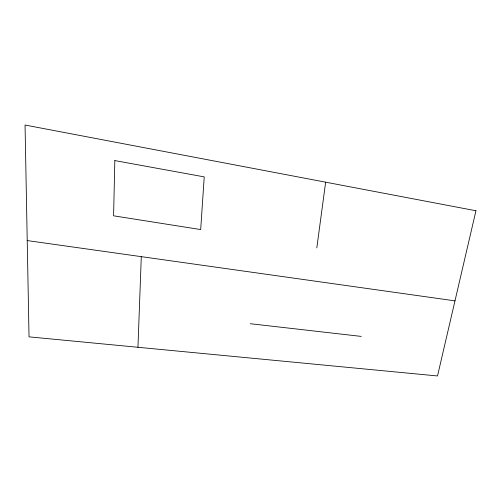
<?xml version="1.0" encoding="UTF-8"?>
<svg xmlns="http://www.w3.org/2000/svg" width="501" height="501" viewBox="0 0 501 501"><rect width="100%" height="100%" fill="white"/><g stroke="black" fill="none" stroke-linecap="round" stroke-linejoin="round"><path stroke-width="0.75" d="M137.957 347.281L141.288 256.65M316.814 247.907L325.65 182.182M250.275 323.715L361.259 336.409M27.223 240.574L454.983 300.863M114.823 160.589L113.595 215.812L200.688 229.564L204.226 176.884L114.823 160.589M475.95 210.752L437.511 375.963L29.033 336.854L25.05 125.037L475.95 210.752"/></g></svg>
